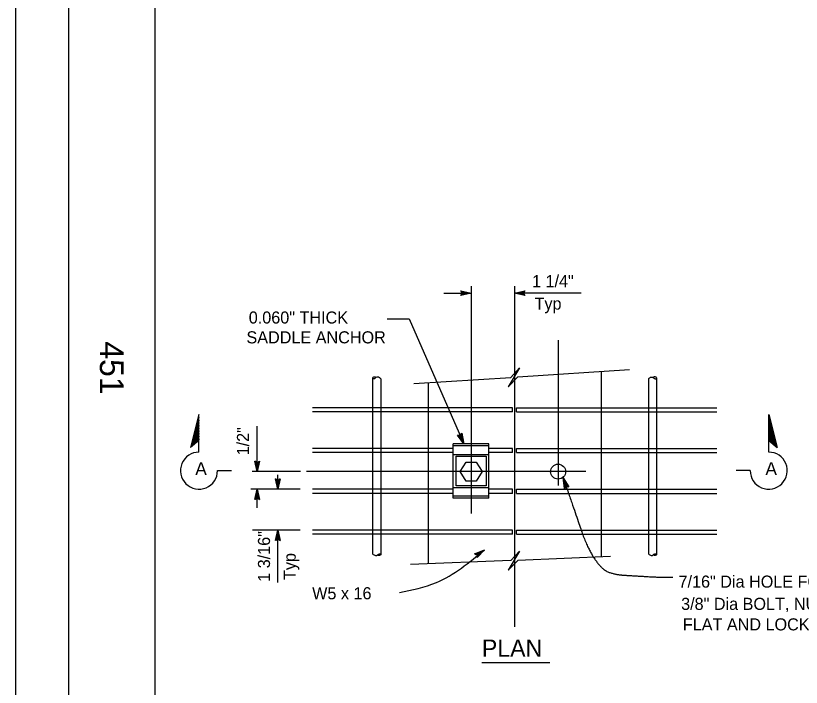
# Model space of a CAD drawing. Extents: x -894 to 866, y -476 to 714.
# Drawn here: x -894 to -439.5, y -64.3 to 324.6 of the extents above; entities that cross this region are included whole.
import ezdxf

# ---------------------------------------------------------------- set-up
doc = ezdxf.new("R2010")
doc.units = 0
for name, color, linetype in [('10 Sheet Format', 7, 'Continuous'), ('22 Misc Cnst Det', 7, 'Continuous'), ('56 Stage 3 Anno', 7, 'Continuous'), ('57 Undefined', 7, 'Continuous'), ('60 Nongeo Data', 7, 'Continuous')]:
    doc.layers.add(name, color=color, linetype=linetype)

msp = doc.modelspace()

# ---------------------------------------------------------------- linework, layer by layer
at = {"layer": '10 Sheet Format'}
for p, q in [((-863.46, 668.96), (-863.46, -431.04)), ((-813.45, 643.96), (-813.45, -406.04))]:
    msp.add_line(p, q, dxfattribs=at)
for points in [[(-894.04, 713.56), (865.96, 713.56), (865.96, -476.44), (-894.04, -476.44)], [(-863.46, -431.04), (836.55, -431.04), (836.55, 668.96), (-863.46, 668.96)]]:
    msp.add_lwpolyline(points, close=True, dxfattribs=at)
at = {"layer": '22 Misc Cnst Det'}
for p, q in [((-787.99, 93.6), (-792.82, 74.65)), ((-787.99, 92.04), (-792.32, 75.06)), ((-787.99, 71.89), (-787.99, 93.6)), ((-458.33, 93.6), (-453.5, 74.65)), ((-458.33, 71.89), (-458.33, 93.6)), ((-458.33, 92.04), (-454, 75.06)), ((-787.99, 90.48), (-791.82, 75.46)), ((-787.99, 88.92), (-791.32, 75.87)), ((-787.99, 87.37), (-790.82, 76.27)), ((-458.33, 90.48), (-454.5, 75.46)), ((-458.33, 88.92), (-455, 75.87)), ((-458.33, 87.37), (-455.5, 76.27)), ((-787.99, 85.81), (-790.32, 76.68)), ((-787.99, 84.25), (-789.82, 77.08)), ((-787.99, 82.69), (-789.32, 77.49)), ((-458.33, 85.81), (-456, 76.68)), ((-458.33, 84.25), (-456.5, 77.08)), ((-458.33, 82.69), (-457, 77.49)), ((-787.99, 78.56), (-792.82, 74.65)), ((-787.99, 81.13), (-788.82, 77.89)), ((-787.99, 79.57), (-788.32, 78.3)), ((-458.33, 81.13), (-457.5, 77.89)), ((-458.33, 79.57), (-458, 78.3)), ((-458.33, 78.56), (-453.5, 74.65)), ((-777.28, 61.18), (-769.12, 61.18)), ((-469.04, 61.18), (-477.2, 61.18))]:
    msp.add_line(p, q, dxfattribs=at)
for centre, start, end in [((-787.99, 61.18), 90, 0.0005), ((-458.33, 61.18), 179.9995, 90)]:
    msp.add_arc(centre, 10.72, start, end, dxfattribs=at)
at = {"layer": '56 Stage 3 Anno'}
for p, q in [((-646.28, 164.03), (-630.58, 164.03)), ((-636.58, 165.37), (-636.58, 165.37)), ((-630.58, 168.1), (-630.58, 36.37)), ((-630.58, 164.03), (-630.58, 164.03)), ((-605.38, 168.1), (-605.38, -29.36)), ((-566.91, 164.03), (-605.38, 164.03)), ((-605.38, 164.03), (-605.38, 164.03)), ((-599.38, 165.36), (-599.38, 165.36)), ((-636.58, 162.7), (-636.58, 162.7)), ((-599.38, 162.69), (-599.38, 162.69)), ((-679.1, 149.1), (-666.4, 149.1)), ((-666.4, 149.1), (-634.69, 76.76)), ((-580.19, 136.81), (-580.19, 52.67)), ((-754.31, 60.6), (-754.31, 86.98)), ((-635.87, 82.79), (-635.87, 82.79)), ((-638.32, 81.72), (-638.32, 81.72)), ((-634.69, 76.76), (-634.69, 76.76)), ((-755.64, 66.6), (-755.64, 66.6)), ((-752.97, 66.6), (-752.97, 66.6)), ((-729.19, 60.6), (-757.22, 60.6)), ((-754.31, 60.6), (-754.31, 60.6)), ((-564.24, 60.6), (-725.87, 60.6)), ((-743.68, 56.39), (-743.68, 56.39)), ((-742.35, 50.39), (-742.35, 58.79)), ((-741.01, 56.39), (-741.01, 56.39)), ((-577.21, 56.96), (-577.21, 56.96)), ((-729.45, 50.39), (-757.96, 50.39)), ((-754.31, 39.65), (-754.31, 50.39)), ((-754.31, 50.39), (-754.31, 50.39)), ((-745.18, 50.39), (-745.18, 50.39)), ((-742.35, 50.39), (-742.35, 50.39)), ((-576.54, 50.85), (-576.54, 50.85)), ((-574.01, 51.71), (-574.01, 51.71)), ((-755.65, 44.39), (-755.65, 44.39)), ((-752.98, 44.39), (-752.98, 44.39)), ((-729.45, 26.77), (-757.03, 26.77)), ((-742.35, -3.51), (-742.35, 26.77)), ((-742.35, 26.77), (-742.35, 26.77)), ((-743.69, 20.77), (-743.69, 20.77)), ((-741.02, 20.77), (-741.02, 20.77)), ((-622.79, 15.36), (-622.79, 15.36)), ((-628.49, 13.06), (-628.49, 13.06)), ((-626.98, 10.86), (-626.98, 10.86))]:
    msp.add_line(p, q, dxfattribs=at)
for points in [[(-636.58, 165.37), (-630.58, 164.03), (-636.58, 162.7), (-636.37, 163.05), (-631.97, 164.03), (-636.37, 165.01), (-636.16, 164.66), (-633.34, 164.03), (-636.15, 163.41), (-635.94, 163.76), (-634.72, 164.03), (-635.94, 164.31), (-635.78, 164.03), (-636.58, 162.7), (-635.78, 164.03)], [(-599.38, 162.69), (-605.38, 164.03), (-599.38, 165.36), (-599.6, 165.01), (-603.99, 164.03), (-599.6, 163.04), (-599.81, 163.4), (-602.62, 164.03), (-599.81, 164.65), (-600.02, 164.3), (-601.24, 164.03), (-600.02, 163.75), (-600.18, 164.03), (-599.38, 165.36), (-600.18, 164.03)], [(-635.87, 82.79), (-634.69, 76.76), (-638.32, 81.72), (-637.91, 81.67), (-635.25, 78.03), (-636.11, 82.46), (-636.35, 82.12), (-635.8, 79.29), (-637.5, 81.62), (-637.08, 81.56), (-636.35, 80.56), (-636.59, 81.78), (-636.78, 81.52), (-638.32, 81.72), (-636.78, 81.52)], [(-752.97, 66.6), (-754.31, 60.6), (-755.64, 66.6), (-755.29, 66.38), (-754.32, 61.99), (-753.33, 66.39), (-753.68, 66.17), (-754.31, 63.36), (-754.94, 66.17), (-754.58, 65.96), (-754.31, 64.74), (-754.04, 65.96), (-754.31, 65.8), (-755.64, 66.6), (-754.31, 65.8)], [(-741.01, 56.39), (-742.35, 50.39), (-743.68, 56.39), (-743.32, 56.17), (-742.35, 51.78), (-741.36, 56.18), (-741.72, 55.96), (-742.35, 53.15), (-742.97, 55.96), (-742.62, 55.75), (-742.35, 54.53), (-742.07, 55.75), (-742.35, 55.59), (-743.68, 56.39), (-742.35, 55.59)], [(-576.54, 50.85), (-577.21, 56.96), (-574.01, 51.71), (-574.41, 51.8), (-576.75, 55.65), (-576.27, 51.16), (-576, 51.48), (-576.32, 54.35), (-574.82, 51.89), (-575.22, 51.97), (-575.87, 53.04), (-575.73, 51.79), (-575.53, 52.04), (-574.01, 51.71), (-575.53, 52.04)], [(-755.65, 44.39), (-754.31, 50.39), (-752.98, 44.39), (-753.34, 44.6), (-754.31, 49), (-755.3, 44.6), (-754.94, 44.81), (-754.32, 47.62), (-753.69, 44.81), (-754.05, 45.03), (-754.32, 46.24), (-754.59, 45.02), (-754.31, 45.19), (-752.98, 44.39), (-754.31, 45.19)], [(-743.69, 20.77), (-742.35, 26.77), (-741.02, 20.77), (-741.37, 20.98), (-742.35, 25.37), (-743.33, 20.98), (-742.98, 21.19), (-742.35, 24), (-741.73, 21.19), (-742.08, 21.41), (-742.35, 22.62), (-742.62, 21.4), (-742.35, 21.57), (-741.02, 20.77), (-742.35, 21.57)], [(-628.49, 13.06), (-622.79, 15.36), (-626.98, 10.86), (-627, 11.27), (-623.94, 14.57), (-628.12, 12.89), (-627.74, 12.71), (-625.07, 13.79), (-627.03, 11.69), (-627.05, 12.1), (-626.21, 13.01), (-627.36, 12.54), (-627.07, 12.41), (-626.98, 10.86), (-627.07, 12.41)]]:
    msp.add_lwpolyline(points, close=True, dxfattribs=at)
msp.add_open_spline([(-577.21, 56.96), (-569.59, 34.66), (-563.07, 15.89), (-554.64, 3.65), (-546.76, 0.93), (-537.79, 0.38), (-519.58, -0.7), (-513.87, -0.43)], degree=2, dxfattribs=at)
msp.add_spline([(-671.97, -9.39), (-650.65, -3.61), (-622.77, 15.38)], degree=3, dxfattribs=at)
at = {"layer": '57 Undefined'}
msp.add_line((-624.26, -49.97), (-585.03, -49.97), dxfattribs=at)
at = {"layer": '60 Nongeo Data'}
for p, q in [((-602.63, 120.77), (-609.06, 109.78)), ((-607.5, 115.21), (-602.63, 120.77)), ((-603.47, 115.47), (-538.89, 119.66)), ((-555.38, 118.59), (-555.38, 11.17)), ((-687.52, 114.87), (-687.52, 13.03)), ((-682.79, 114.39), (-682.79, 12.59)), ((-663.64, 111.57), (-607.5, 115.21)), ((-609.06, 109.78), (-603.47, 115.47)), ((-527.97, 114.39), (-527.97, 13.04)), ((-523.25, 114.87), (-523.25, 12.6)), ((-655.38, 112.11), (-655.38, 7.17)), ((-606.56, 97.63), (-722.37, 97.63)), ((-606.56, 95.27), (-606.56, 97.63)), ((-604.2, 95.27), (-604.2, 97.63)), ((-604.2, 97.63), (-488.4, 97.63)), ((-606.56, 95.27), (-722.37, 95.27)), ((-604.2, 95.27), (-488.4, 95.27)), ((-640.94, 74.01), (-722.37, 74.01)), ((-640.94, 45.28), (-640.94, 76.76)), ((-620.23, 76.76), (-640.94, 76.76)), ((-620.23, 75.52), (-640.94, 75.52)), ((-620.23, 45.28), (-620.23, 76.76)), ((-606.56, 74.01), (-620.22, 74.01)), ((-606.56, 71.65), (-606.56, 74.01)), ((-604.2, 71.65), (-604.2, 74.01)), ((-604.2, 74.01), (-488.4, 74.01)), ((-640.94, 71.65), (-722.37, 71.65)), ((-640.94, 70.54), (-620.23, 70.54)), ((-606.56, 71.65), (-620.22, 71.65)), ((-604.2, 71.65), (-488.4, 71.65)), ((-636.87, 60.6), (-633.36, 66.02)), ((-633.36, 66.02), (-630.53, 66.02)), ((-630.45, 66.02), (-627.62, 66.02)), ((-627.62, 66.02), (-624.11, 60.6)), ((-633.36, 55.18), (-636.87, 60.6)), ((-624.11, 60.6), (-627.62, 55.18)), ((-630.53, 55.18), (-633.36, 55.18)), ((-627.7, 55.18), (-630.53, 55.18)), ((-640.94, 50.39), (-722.37, 50.39)), ((-640.94, 51.49), (-620.23, 51.49)), ((-606.56, 50.39), (-620.22, 50.39)), ((-606.56, 48.03), (-606.56, 50.39)), ((-604.2, 48.03), (-604.2, 50.39)), ((-604.2, 50.39), (-488.4, 50.39)), ((-640.94, 48.03), (-722.37, 48.03)), ((-640.94, 46.52), (-620.23, 46.52)), ((-606.56, 48.03), (-620.22, 48.03)), ((-604.2, 48.03), (-488.4, 48.03)), ((-620.23, 45.28), (-640.94, 45.28)), ((-606.56, 26.77), (-722.37, 26.77)), ((-606.56, 24.4), (-722.37, 24.4)), ((-606.56, 24.4), (-606.56, 26.77)), ((-604.2, 24.4), (-604.2, 26.77)), ((-604.2, 26.77), (-488.4, 26.77)), ((-604.2, 24.4), (-488.4, 24.4)), ((-602.63, 14.63), (-609.06, 3.64)), ((-607.5, 9.07), (-602.63, 14.63)), ((-609.06, 3.64), (-603.56, 9.24)), ((-549.87, 11.39), (-603.56, 9.24)), ((-607.49, 9.08), (-665.66, 6.76))]:
    msp.add_line(p, q, dxfattribs=at)
msp.add_lwpolyline([(-639.18, 69.65), (-621.88, 69.65), (-621.88, 52.35), (-639.18, 52.35)], close=True, dxfattribs=at)
msp.add_circle((-580.19, 60.6), 4.33, dxfattribs=at)
for points in [[(-682.79, 114.39), (-684.52, 115.36), (-685.64, 115.09), (-686.5, 114.4), (-687.09, 114.4), (-687.5, 114.95), (-686.75, 115.47), (-685.47, 115.2)], [(-527.97, 114.39), (-526.25, 115.36), (-525.13, 115.09), (-524.27, 114.4), (-523.68, 114.4), (-523.27, 114.95), (-524.01, 115.47), (-525.3, 115.2)], [(-687.53, 13.04), (-685.8, 12.06), (-684.69, 12.34), (-683.82, 13.03), (-683.23, 13.03), (-682.83, 12.48), (-683.57, 11.96), (-684.86, 12.23)], [(-527.99, 13.05), (-526.26, 12.07), (-525.14, 12.34), (-524.28, 13.04), (-523.69, 13.04), (-523.28, 12.48), (-524.03, 11.96), (-525.31, 12.24)]]:
    msp.add_spline(points, degree=3, dxfattribs=at)

# ---------------------------------------------------------------- texts
at = {"layer": '10 Sheet Format'}
msp.add_text('451', height=13.779, rotation=270, dxfattribs=at).set_placement((-845.33, 136.02))
at = {"layer": '56 Stage 3 Anno'}
for p in [(-790.16, 58.59), (-460.25, 58.59)]:
    msp.add_text('A', height=7.5, dxfattribs=at).set_placement(p)
at = {"layer": '57 Undefined'}
for s, height, p in [('1 1/4"', 7, (-595.29, 167.43)), ('Typ', 7, (-593.84, 154.43)), ('0.060" THICK ', 7, (-759.19, 146.36)), ('SADDLE ANCHOR', 7, (-760.53, 134.88)), ('7/16" Dia HOLE FOR ', 7, (-510.51, -6.57)), ('W5 x 16', 7, (-722.52, -13.32)), ('3/8" Dia BOLT, NUT,', 7, (-509.02, -19.46)), ('FLAT AND LOCK WASHERS', 7, (-508.03, -31.34)), ('PLAN', 10, (-624.31, -46.62))]:
    msp.add_text(s, height=height, dxfattribs=at).set_placement(p)
for s, p in [('1/2"', (-759.06, 70.04)), ('1 3/16"', (-746.89, -3.18)), ('Typ', (-732.03, -2.13))]:
    msp.add_text(s, height=7, rotation=90, dxfattribs=at).set_placement(p)

doc.saveas('drawing.dxf')
